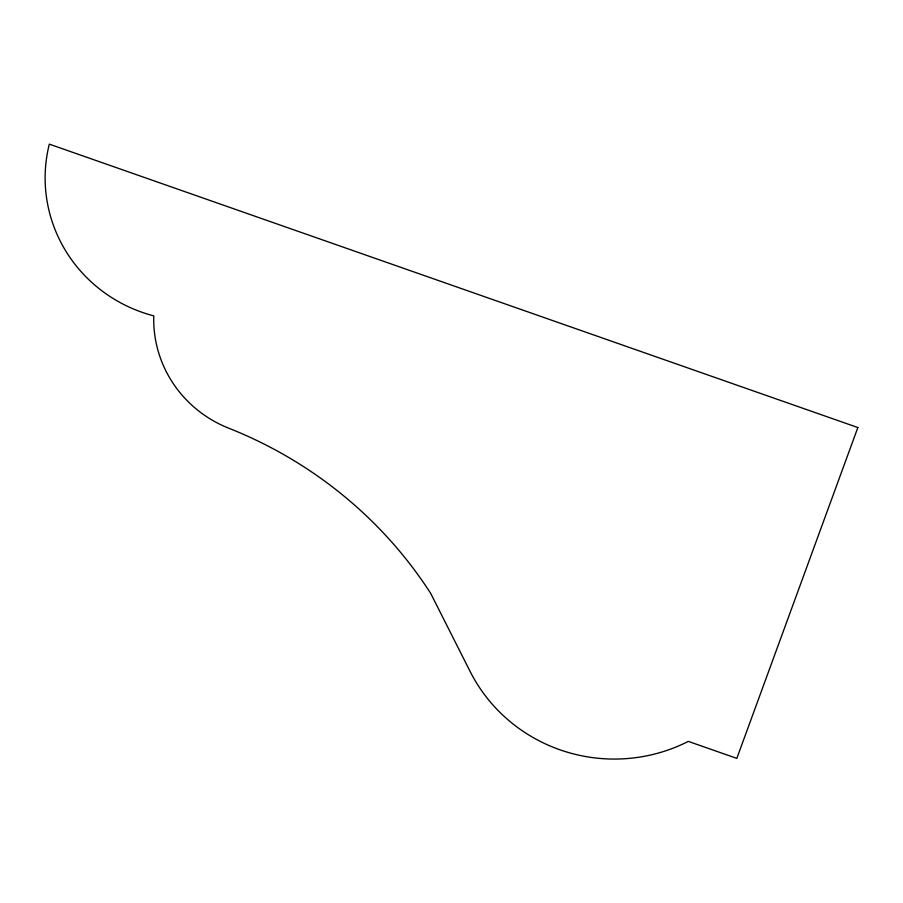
<?xml version="1.0" encoding="UTF-8"?>
<svg xmlns="http://www.w3.org/2000/svg" width="903" height="903" viewBox="0 0 903 903"><rect width="100%" height="100%" fill="white"/><g stroke="black" fill="none" stroke-linecap="round" stroke-linejoin="round"><path stroke-width="1.35" d="M857.85 427.537L736.825 758.385L688.312 741.386A160.271 156.287 3.4 0 1 470.124 671.471L430.742 593.463A427.616 416.994 3.4 0 0 229.655 428.564A119.941 116.961 3.4 0 1 153.781 315.881A145.914 142.29 3.4 0 1 49.315 144.141L857.85 427.537"/></g></svg>
